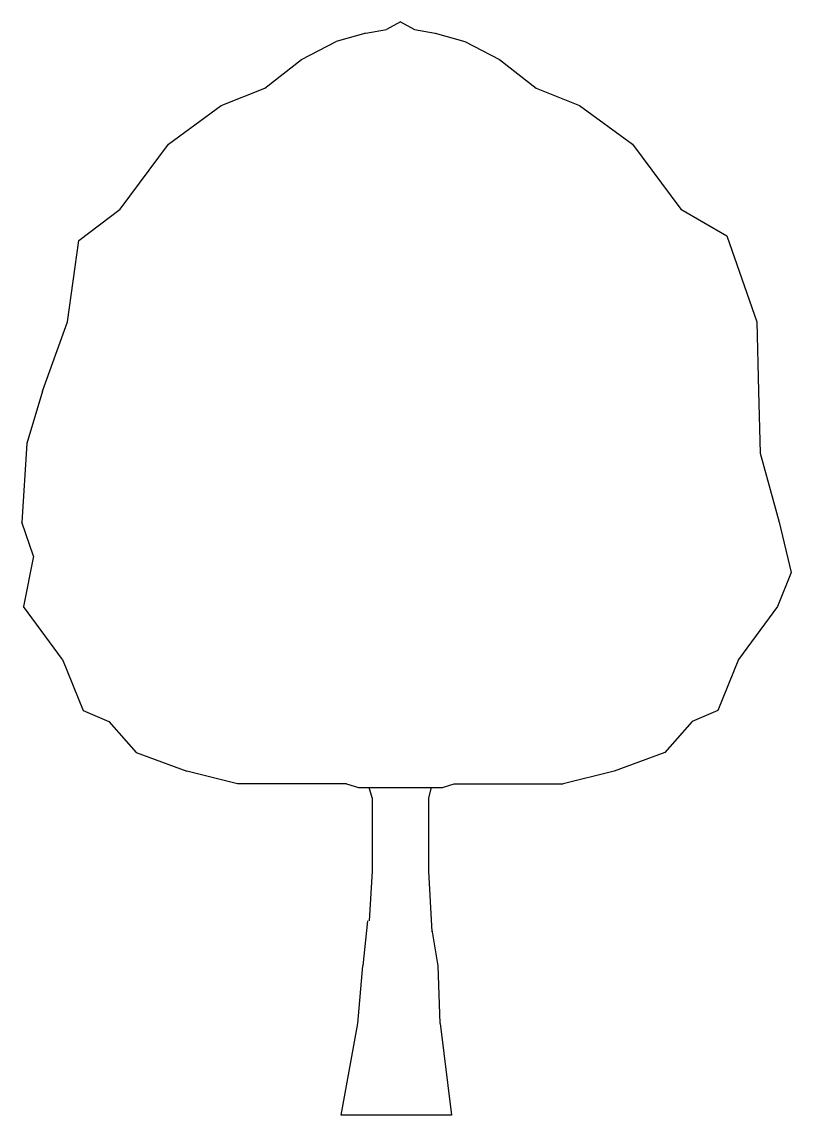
# Model space of a CAD drawing. Extents: x -0.0114 to 0.0121, y 0 to 0.0335.
import ezdxf

# ---------------------------------------------------------------- set-up
doc = ezdxf.new("R2010")
doc.units = 0
doc.layers.get('0').update_dxf_attribs({"linetype": 'CONTINUOUS'})

msp = doc.modelspace()

# ---------------------------------------------------------------- linework, layer by layer
at = {"color": 0, "linetype": 'BYBLOCK'}
for p, q in [((0.000125, 0.033453), (-0.000301, 0.033224)), ((0.000125, 0.033453), (0.000551, 0.033224)), ((-0.000934, 0.033112), (-0.000301, 0.033224)), ((0.000551, 0.033224), (0.001184, 0.033112)), ((-0.002898, 0.032301), (-0.001839, 0.032853)), ((-0.000934, 0.033112), (-0.001839, 0.032853)), ((0.001184, 0.033112), (0.002094, 0.032853)), ((0.002094, 0.032853), (0.003153, 0.032301)), ((-0.004021, 0.031426), (-0.002898, 0.032301)), ((0.003153, 0.032301), (0.004276, 0.031426)), ((-0.005356, 0.030893), (-0.004021, 0.031426)), ((0.004276, 0.031426), (0.005606, 0.030893)), ((-0.006969, 0.029708), (-0.005356, 0.030893)), ((0.005606, 0.030893), (0.007224, 0.029708)), ((-0.008443, 0.027722), (-0.006969, 0.029708)), ((0.007224, 0.029708), (0.008698, 0.027722)), ((-0.009709, 0.026767), (-0.008443, 0.027722)), ((0.008698, 0.027722), (0.010109, 0.026911)), ((-0.01005, 0.02427), (-0.009709, 0.026767)), ((0.010109, 0.026911), (0.011024, 0.02427)), ((-0.010816, 0.022153), (-0.01005, 0.02427)), ((0.011024, 0.02427), (0.011072, 0.022153)), ((0.011072, 0.022153), (0.011125, 0.02026)), ((-0.011301, 0.020547), (-0.01145, 0.018143)), ((0.011125, 0.02026), (0.011705, 0.018143)), ((-0.011098, 0.017105), (-0.01145, 0.018143)), ((0.011705, 0.018143), (0.012072, 0.016601)), ((-0.011098, 0.017105), (-0.011402, 0.015563)), ((0.012072, 0.016601), (0.011657, 0.015563)), ((-0.010204, 0.013947), (-0.011402, 0.015563)), ((0.011657, 0.015563), (0.01046, 0.013947)), ((-0.010204, 0.013947), (-0.009571, 0.012386)), ((0.01046, 0.013947), (0.009827, 0.012386)), ((-0.009571, 0.012386), (-0.008794, 0.012047)), ((0.009827, 0.012386), (0.00905, 0.012047)), ((-0.008794, 0.012047), (-0.007953, 0.011099)), ((0.00905, 0.012047), (0.008209, 0.011099)), ((-0.007953, 0.011099), (-0.006405, 0.010521)), ((0.008209, 0.011099), (0.00666, 0.010521)), ((-0.004856, 0.010135), (-0.006405, 0.010521)), ((0.00666, 0.010521), (0.005106, 0.010135)), ((-0.001519, 0.010135), (-0.004856, 0.010135)), ((-0.001519, 0.010135), (-0.001157, 0.010026)), ((0.001413, 0.010026), (0.001769, 0.010135)), ((0.001769, 0.010135), (0.005106, 0.010135)), ((-0.001157, 0.010026), (0.001413, 0.010026)), ((-0.000742, 0.009707), (-0.000828, 0.010026)), ((-0.000742, 0.009707), (-0.000742, 0.007469)), ((0.000998, 0.009707), (0.001072, 0.010026)), ((0.000998, 0.007469), (0.000998, 0.009707)), ((-0.000742, 0.007469), (-0.000833, 0.005942)), ((0.001099, 0.005607), (0.000998, 0.007469)), ((-0.000881, 0.005942), (-0.001019, 0.004569)), ((0.001275, 0.004569), (0.001094, 0.005668)), ((-0.001173, 0.0028), (-0.001019, 0.004569)), ((0.001338, 0.0028), (0.001275, 0.004569)), ((-0.00169, 0), (-0.001173, 0.0028)), ((0.001338, 0.0028), (0.00169, 0)), ((0.00169, 0), (-0.00169, 0))]:
    msp.add_line(p, q, dxfattribs=at)
at = {"color": 0, "linetype": 'CONTINUOUS'}
msp.add_line((-0.010816, 0.022153), (-0.011301, 0.020547), dxfattribs=at)

doc.saveas('drawing.dxf')
